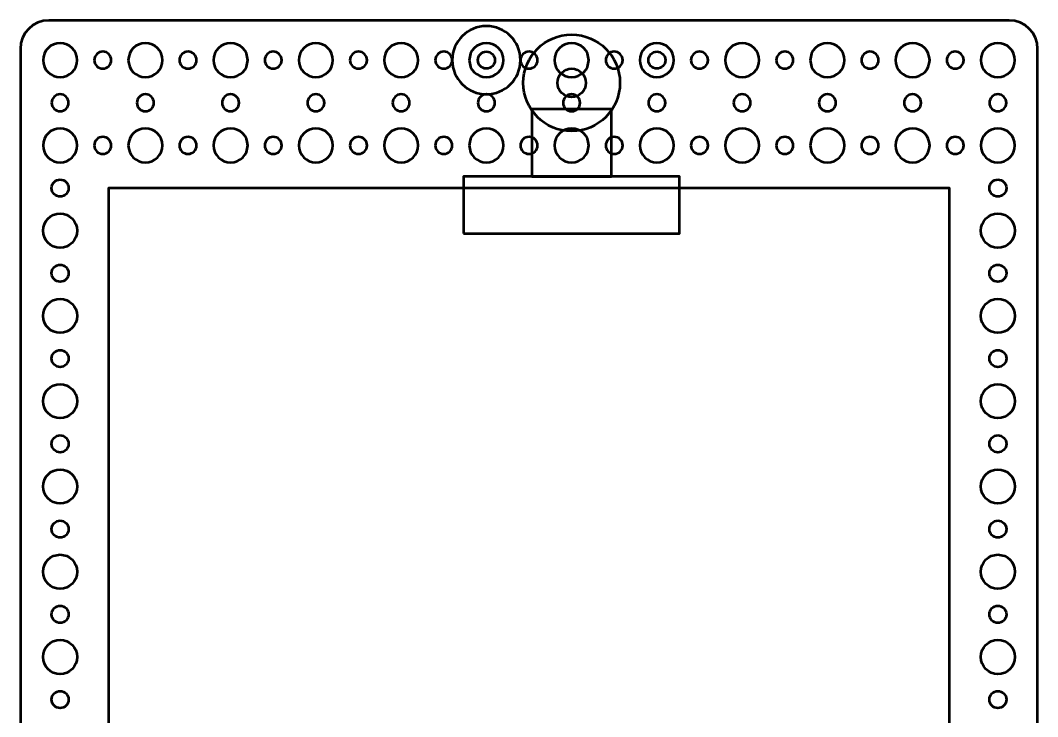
# Model space of a CAD drawing. Header units: centimetres. Extents: x -8.9 to 8.9, y -12.7 to 12.7.
# Drawn here: x -8.95 to 8.95, y 0.45 to 12.7 of the extents above; entities that cross this region are included whole.
import ezdxf

# ---------------------------------------------------------------- set-up
doc = ezdxf.new("R2010")
doc.units = ezdxf.units.CM
doc.header["$MEASUREMENT"] = 0
doc.layers.add('Layer 1', color=7, linetype='Continuous')

msp = doc.modelspace()

# ---------------------------------------------------------------- linework, layer by layer
at = {"layer": 'Layer 1', "color": 4, "lineweight": 53}
for points in [[(0.04998, 9.95001), (1.44998, 9.95001), (1.44998, 11.14017), (0.04998, 11.14017), (0.04998, 9.95001)], [(-1.15002, 8.95), (2.64998, 8.95), (2.64998, 9.95), (-1.15002, 9.95), (-1.15002, 8.95)], [(-7.4, -11.25), (7.4, -11.25), (7.4, 9.75), (-7.4, 9.75), (-7.4, -11.25)]]:
    msp.add_lwpolyline(points, close=True, dxfattribs=at)
for centre, major_axis in [((0.75, 11.6), (0, 0.85)), ((-0.75, 12), (0, 0.15)), ((2.25, 12), (0, 0.15)), ((0.75, 11.6), (0, 0.25))]:
    msp.add_ellipse(centre, major_axis=major_axis, ratio=1, dxfattribs=at)
at = {"layer": 'Layer 1', "lineweight": 53}
for centre, major_axis in [((-8.25, 9.75), (0, 0.15)), ((8.25, 9.75), (0, 0.15)), ((-8.24999, 8.99999), (0, 0.30001)), ((8.25001, 8.99999), (0, 0.30001)), ((-8.25, 8.25), (0, 0.15)), ((8.25, 8.25), (0, 0.15)), ((-8.24999, 7.49999), (0, 0.30001)), ((8.25001, 7.49999), (0, 0.30001)), ((-8.25, 6.75), (0, 0.15)), ((8.25, 6.75), (0, 0.15)), ((-8.24999, 5.99999), (0, 0.30001)), ((8.25001, 5.99999), (0, 0.30001)), ((-8.25, 5.25), (0, 0.15)), ((8.25, 5.25), (0, 0.15)), ((-8.24999, 4.49999), (0, 0.30001)), ((8.25001, 4.49999), (0, 0.30001)), ((-8.25, 3.75), (0, 0.15)), ((8.25, 3.75), (0, 0.15)), ((-8.24999, 2.99999), (0, 0.30001)), ((8.25001, 2.99999), (0, 0.30001)), ((-8.25, 2.25), (0, 0.15)), ((8.25, 2.25), (0, 0.15)), ((-8.24999, 1.49999), (0, 0.30001)), ((8.25001, 1.49999), (0, 0.30001)), ((-8.25, 0.75), (0, 0.15)), ((8.25, 0.75), (0, 0.15))]:
    msp.add_ellipse(centre, major_axis=major_axis, ratio=1, dxfattribs=at)
for points, knots in [([(-8.95, -12.2), (-8.95, -12.2), (-8.95, 12.2), (-8.95, 12.2), (-8.95, 12.2), (-8.95, 12.47614), (-8.72614, 12.7), (-8.45, 12.7), (-8.45, 12.7), (-8.45, 12.7), (8.45, 12.7), (8.45, 12.7), (8.45, 12.7), (8.72614, 12.7), (8.95, 12.47614), (8.95, 12.2), (8.95, 12.2), (8.95, 12.2), (8.95, -12.2), (8.95, -12.2), (8.95, -12.2), (8.95, -12.47614), (8.72614, -12.7), (8.45, -12.7), (8.45, -12.7), (8.45, -12.7), (-8.45, -12.7), (-8.45, -12.7), (-8.45, -12.7), (-8.72614, -12.7), (-8.95, -12.47614), (-8.95, -12.2)], [0, 0, 0, 0, 0.11111111, 0.11111111, 0.11111111, 0.11111111, 0.22222222, 0.22222222, 0.22222222, 0.22222222, 0.33333333, 0.33333333, 0.33333333, 0.33333333, 0.44444444, 0.44444444, 0.44444444, 0.44444444, 0.55555556, 0.55555556, 0.55555556, 0.55555556, 0.66666667, 0.66666667, 0.66666667, 0.66666667, 0.77777778, 0.77777778, 0.77777778, 0.77777778, 1, 1, 1, 1]), ([(-8.55, 12), (-8.55, 12.16569), (-8.41569, 12.3), (-8.25, 12.3), (-8.25, 12.3), (-8.08431, 12.3), (-7.95, 12.16569), (-7.95, 12), (-7.95, 12), (-7.95, 11.83431), (-8.08431, 11.7), (-8.25, 11.7), (-8.25, 11.7), (-8.41569, 11.7), (-8.55, 11.83431), (-8.55, 12)], [0, 0, 0, 0, 0.2, 0.2, 0.2, 0.2, 0.4, 0.4, 0.4, 0.4, 0.6, 0.6, 0.6, 0.6, 1, 1, 1, 1]), ([(-7.05, 12), (-7.05, 12.16569), (-6.91569, 12.3), (-6.75, 12.3), (-6.75, 12.3), (-6.58431, 12.3), (-6.45, 12.16569), (-6.45, 12), (-6.45, 12), (-6.45, 11.83431), (-6.58431, 11.7), (-6.75, 11.7), (-6.75, 11.7), (-6.91569, 11.7), (-7.05, 11.83431), (-7.05, 12)], [0, 0, 0, 0, 0.2, 0.2, 0.2, 0.2, 0.4, 0.4, 0.4, 0.4, 0.6, 0.6, 0.6, 0.6, 1, 1, 1, 1]), ([(-5.55, 12), (-5.55, 12.16569), (-5.41569, 12.3), (-5.25, 12.3), (-5.25, 12.3), (-5.08431, 12.3), (-4.95, 12.16569), (-4.95, 12), (-4.95, 12), (-4.95, 11.83431), (-5.08431, 11.7), (-5.25, 11.7), (-5.25, 11.7), (-5.41569, 11.7), (-5.55, 11.83431), (-5.55, 12)], [0, 0, 0, 0, 0.2, 0.2, 0.2, 0.2, 0.4, 0.4, 0.4, 0.4, 0.6, 0.6, 0.6, 0.6, 1, 1, 1, 1]), ([(-4.05, 12), (-4.05, 12.16569), (-3.91569, 12.3), (-3.75, 12.3), (-3.75, 12.3), (-3.58431, 12.3), (-3.45, 12.16569), (-3.45, 12), (-3.45, 12), (-3.45, 11.83431), (-3.58431, 11.7), (-3.75, 11.7), (-3.75, 11.7), (-3.91569, 11.7), (-4.05, 11.83431), (-4.05, 12)], [0, 0, 0, 0, 0.2, 0.2, 0.2, 0.2, 0.4, 0.4, 0.4, 0.4, 0.6, 0.6, 0.6, 0.6, 1, 1, 1, 1]), ([(-2.55, 12), (-2.55, 12.16569), (-2.41569, 12.3), (-2.25, 12.3), (-2.25, 12.3), (-2.08431, 12.3), (-1.95, 12.16569), (-1.95, 12), (-1.95, 12), (-1.95, 11.83431), (-2.08431, 11.7), (-2.25, 11.7), (-2.25, 11.7), (-2.41569, 11.7), (-2.55, 11.83431), (-2.55, 12)], [0, 0, 0, 0, 0.2, 0.2, 0.2, 0.2, 0.4, 0.4, 0.4, 0.4, 0.6, 0.6, 0.6, 0.6, 1, 1, 1, 1]), ([(-1.05, 12), (-1.05, 12.16569), (-0.91569, 12.3), (-0.75, 12.3), (-0.75, 12.3), (-0.58431, 12.3), (-0.45, 12.16569), (-0.45, 12), (-0.45, 12), (-0.45, 11.83431), (-0.58431, 11.7), (-0.75, 11.7), (-0.75, 11.7), (-0.91569, 11.7), (-1.05, 11.83431), (-1.05, 12)], [0, 0, 0, 0, 0.2, 0.2, 0.2, 0.2, 0.4, 0.4, 0.4, 0.4, 0.6, 0.6, 0.6, 0.6, 1, 1, 1, 1]), ([(0.45, 12), (0.45, 12.16569), (0.58431, 12.3), (0.75, 12.3), (0.75, 12.3), (0.91569, 12.3), (1.05, 12.16569), (1.05, 12), (1.05, 12), (1.05, 11.83431), (0.91569, 11.7), (0.75, 11.7), (0.75, 11.7), (0.58431, 11.7), (0.45, 11.83431), (0.45, 12)], [0, 0, 0, 0, 0.2, 0.2, 0.2, 0.2, 0.4, 0.4, 0.4, 0.4, 0.6, 0.6, 0.6, 0.6, 1, 1, 1, 1]), ([(1.95, 12), (1.95, 12.16569), (2.08431, 12.3), (2.25, 12.3), (2.25, 12.3), (2.41569, 12.3), (2.55, 12.16569), (2.55, 12), (2.55, 12), (2.55, 11.83431), (2.41569, 11.7), (2.25, 11.7), (2.25, 11.7), (2.08431, 11.7), (1.95, 11.83431), (1.95, 12)], [0, 0, 0, 0, 0.2, 0.2, 0.2, 0.2, 0.4, 0.4, 0.4, 0.4, 0.6, 0.6, 0.6, 0.6, 1, 1, 1, 1]), ([(3.45, 12), (3.45, 12.16569), (3.58431, 12.3), (3.75, 12.3), (3.75, 12.3), (3.91569, 12.3), (4.05, 12.16569), (4.05, 12), (4.05, 12), (4.05, 11.83431), (3.91569, 11.7), (3.75, 11.7), (3.75, 11.7), (3.58431, 11.7), (3.45, 11.83431), (3.45, 12)], [0, 0, 0, 0, 0.2, 0.2, 0.2, 0.2, 0.4, 0.4, 0.4, 0.4, 0.6, 0.6, 0.6, 0.6, 1, 1, 1, 1]), ([(4.95, 12), (4.95, 12.16569), (5.08431, 12.3), (5.25, 12.3), (5.25, 12.3), (5.41569, 12.3), (5.55, 12.16569), (5.55, 12), (5.55, 12), (5.55, 11.83431), (5.41569, 11.7), (5.25, 11.7), (5.25, 11.7), (5.08431, 11.7), (4.95, 11.83431), (4.95, 12)], [0, 0, 0, 0, 0.2, 0.2, 0.2, 0.2, 0.4, 0.4, 0.4, 0.4, 0.6, 0.6, 0.6, 0.6, 1, 1, 1, 1]), ([(6.45, 12), (6.45, 12.16569), (6.58431, 12.3), (6.75, 12.3), (6.75, 12.3), (6.91569, 12.3), (7.05, 12.16569), (7.05, 12), (7.05, 12), (7.05, 11.83431), (6.91569, 11.7), (6.75, 11.7), (6.75, 11.7), (6.58431, 11.7), (6.45, 11.83431), (6.45, 12)], [0, 0, 0, 0, 0.2, 0.2, 0.2, 0.2, 0.4, 0.4, 0.4, 0.4, 0.6, 0.6, 0.6, 0.6, 1, 1, 1, 1]), ([(7.95, 12), (7.95, 12.16569), (8.08431, 12.3), (8.25, 12.3), (8.25, 12.3), (8.41569, 12.3), (8.55, 12.16569), (8.55, 12), (8.55, 12), (8.55, 11.83431), (8.41569, 11.7), (8.25, 11.7), (8.25, 11.7), (8.08431, 11.7), (7.95, 11.83431), (7.95, 12)], [0, 0, 0, 0, 0.2, 0.2, 0.2, 0.2, 0.4, 0.4, 0.4, 0.4, 0.6, 0.6, 0.6, 0.6, 1, 1, 1, 1]), ([(-7.65, 12), (-7.65, 12.08284), (-7.58284, 12.15), (-7.5, 12.15), (-7.5, 12.15), (-7.41716, 12.15), (-7.35, 12.08284), (-7.35, 12), (-7.35, 12), (-7.35, 11.91716), (-7.41716, 11.85), (-7.5, 11.85), (-7.5, 11.85), (-7.58284, 11.85), (-7.65, 11.91716), (-7.65, 12)], [0, 0, 0, 0, 0.2, 0.2, 0.2, 0.2, 0.4, 0.4, 0.4, 0.4, 0.6, 0.6, 0.6, 0.6, 1, 1, 1, 1]), ([(-6.15, 12), (-6.15, 12.08284), (-6.08284, 12.15), (-6, 12.15), (-6, 12.15), (-5.91716, 12.15), (-5.85, 12.08284), (-5.85, 12), (-5.85, 12), (-5.85, 11.91716), (-5.91716, 11.85), (-6, 11.85), (-6, 11.85), (-6.08284, 11.85), (-6.15, 11.91716), (-6.15, 12)], [0, 0, 0, 0, 0.2, 0.2, 0.2, 0.2, 0.4, 0.4, 0.4, 0.4, 0.6, 0.6, 0.6, 0.6, 1, 1, 1, 1]), ([(-4.65, 12), (-4.65, 12.08284), (-4.58284, 12.15), (-4.5, 12.15), (-4.5, 12.15), (-4.41716, 12.15), (-4.35, 12.08284), (-4.35, 12), (-4.35, 12), (-4.35, 11.91716), (-4.41716, 11.85), (-4.5, 11.85), (-4.5, 11.85), (-4.58284, 11.85), (-4.65, 11.91716), (-4.65, 12)], [0, 0, 0, 0, 0.2, 0.2, 0.2, 0.2, 0.4, 0.4, 0.4, 0.4, 0.6, 0.6, 0.6, 0.6, 1, 1, 1, 1]), ([(-3.15, 12), (-3.15, 12.08284), (-3.08284, 12.15), (-3, 12.15), (-3, 12.15), (-2.91716, 12.15), (-2.85, 12.08284), (-2.85, 12), (-2.85, 12), (-2.85, 11.91716), (-2.91716, 11.85), (-3, 11.85), (-3, 11.85), (-3.08284, 11.85), (-3.15, 11.91716), (-3.15, 12)], [0, 0, 0, 0, 0.2, 0.2, 0.2, 0.2, 0.4, 0.4, 0.4, 0.4, 0.6, 0.6, 0.6, 0.6, 1, 1, 1, 1]), ([(-1.65, 12), (-1.65, 12.08284), (-1.58284, 12.15), (-1.5, 12.15), (-1.5, 12.15), (-1.41716, 12.15), (-1.35, 12.08284), (-1.35, 12), (-1.35, 12), (-1.35, 11.91716), (-1.41716, 11.85), (-1.5, 11.85), (-1.5, 11.85), (-1.58284, 11.85), (-1.65, 11.91716), (-1.65, 12)], [0, 0, 0, 0, 0.2, 0.2, 0.2, 0.2, 0.4, 0.4, 0.4, 0.4, 0.6, 0.6, 0.6, 0.6, 1, 1, 1, 1]), ([(-0.15, 12), (-0.15, 12.08284), (-0.08284, 12.15), (0, 12.15), (0, 12.15), (0.08284, 12.15), (0.15, 12.08284), (0.15, 12), (0.15, 12), (0.15, 11.91716), (0.08284, 11.85), (0, 11.85), (0, 11.85), (-0.08284, 11.85), (-0.15, 11.91716), (-0.15, 12)], [0, 0, 0, 0, 0.2, 0.2, 0.2, 0.2, 0.4, 0.4, 0.4, 0.4, 0.6, 0.6, 0.6, 0.6, 1, 1, 1, 1]), ([(1.35, 12), (1.35, 12.08284), (1.41716, 12.15), (1.5, 12.15), (1.5, 12.15), (1.58284, 12.15), (1.65, 12.08284), (1.65, 12), (1.65, 12), (1.65, 11.91716), (1.58284, 11.85), (1.5, 11.85), (1.5, 11.85), (1.41716, 11.85), (1.35, 11.91716), (1.35, 12)], [0, 0, 0, 0, 0.2, 0.2, 0.2, 0.2, 0.4, 0.4, 0.4, 0.4, 0.6, 0.6, 0.6, 0.6, 1, 1, 1, 1]), ([(2.85, 12), (2.85, 12.08284), (2.91716, 12.15), (3, 12.15), (3, 12.15), (3.08284, 12.15), (3.15, 12.08284), (3.15, 12), (3.15, 12), (3.15, 11.91716), (3.08284, 11.85), (3, 11.85), (3, 11.85), (2.91716, 11.85), (2.85, 11.91716), (2.85, 12)], [0, 0, 0, 0, 0.2, 0.2, 0.2, 0.2, 0.4, 0.4, 0.4, 0.4, 0.6, 0.6, 0.6, 0.6, 1, 1, 1, 1]), ([(4.35, 12), (4.35, 12.08284), (4.41716, 12.15), (4.5, 12.15), (4.5, 12.15), (4.58284, 12.15), (4.65, 12.08284), (4.65, 12), (4.65, 12), (4.65, 11.91716), (4.58284, 11.85), (4.5, 11.85), (4.5, 11.85), (4.41716, 11.85), (4.35, 11.91716), (4.35, 12)], [0, 0, 0, 0, 0.2, 0.2, 0.2, 0.2, 0.4, 0.4, 0.4, 0.4, 0.6, 0.6, 0.6, 0.6, 1, 1, 1, 1]), ([(5.85, 12), (5.85, 12.08284), (5.91716, 12.15), (6, 12.15), (6, 12.15), (6.08284, 12.15), (6.15, 12.08284), (6.15, 12), (6.15, 12), (6.15, 11.91716), (6.08284, 11.85), (6, 11.85), (6, 11.85), (5.91716, 11.85), (5.85, 11.91716), (5.85, 12)], [0, 0, 0, 0, 0.2, 0.2, 0.2, 0.2, 0.4, 0.4, 0.4, 0.4, 0.6, 0.6, 0.6, 0.6, 1, 1, 1, 1]), ([(7.35, 12), (7.35, 12.08284), (7.41716, 12.15), (7.5, 12.15), (7.5, 12.15), (7.58284, 12.15), (7.65, 12.08284), (7.65, 12), (7.65, 12), (7.65, 11.91716), (7.58284, 11.85), (7.5, 11.85), (7.5, 11.85), (7.41716, 11.85), (7.35, 11.91716), (7.35, 12)], [0, 0, 0, 0, 0.2, 0.2, 0.2, 0.2, 0.4, 0.4, 0.4, 0.4, 0.6, 0.6, 0.6, 0.6, 1, 1, 1, 1]), ([(-8.4, 11.25), (-8.4, 11.33284), (-8.33284, 11.4), (-8.25, 11.4), (-8.25, 11.4), (-8.16716, 11.4), (-8.1, 11.33284), (-8.1, 11.25), (-8.1, 11.25), (-8.1, 11.16716), (-8.16716, 11.1), (-8.25, 11.1), (-8.25, 11.1), (-8.33284, 11.1), (-8.4, 11.16716), (-8.4, 11.25)], [0, 0, 0, 0, 0.2, 0.2, 0.2, 0.2, 0.4, 0.4, 0.4, 0.4, 0.6, 0.6, 0.6, 0.6, 1, 1, 1, 1]), ([(-6.9, 11.25), (-6.9, 11.33284), (-6.83284, 11.4), (-6.75, 11.4), (-6.75, 11.4), (-6.66716, 11.4), (-6.6, 11.33284), (-6.6, 11.25), (-6.6, 11.25), (-6.6, 11.16716), (-6.66716, 11.1), (-6.75, 11.1), (-6.75, 11.1), (-6.83284, 11.1), (-6.9, 11.16716), (-6.9, 11.25)], [0, 0, 0, 0, 0.2, 0.2, 0.2, 0.2, 0.4, 0.4, 0.4, 0.4, 0.6, 0.6, 0.6, 0.6, 1, 1, 1, 1]), ([(-5.4, 11.25), (-5.4, 11.33284), (-5.33284, 11.4), (-5.25, 11.4), (-5.25, 11.4), (-5.16716, 11.4), (-5.1, 11.33284), (-5.1, 11.25), (-5.1, 11.25), (-5.1, 11.16716), (-5.16716, 11.1), (-5.25, 11.1), (-5.25, 11.1), (-5.33284, 11.1), (-5.4, 11.16716), (-5.4, 11.25)], [0, 0, 0, 0, 0.2, 0.2, 0.2, 0.2, 0.4, 0.4, 0.4, 0.4, 0.6, 0.6, 0.6, 0.6, 1, 1, 1, 1]), ([(-3.9, 11.25), (-3.9, 11.33284), (-3.83284, 11.4), (-3.75, 11.4), (-3.75, 11.4), (-3.66716, 11.4), (-3.6, 11.33284), (-3.6, 11.25), (-3.6, 11.25), (-3.6, 11.16716), (-3.66716, 11.1), (-3.75, 11.1), (-3.75, 11.1), (-3.83284, 11.1), (-3.9, 11.16716), (-3.9, 11.25)], [0, 0, 0, 0, 0.2, 0.2, 0.2, 0.2, 0.4, 0.4, 0.4, 0.4, 0.6, 0.6, 0.6, 0.6, 1, 1, 1, 1]), ([(-2.4, 11.25), (-2.4, 11.33284), (-2.33284, 11.4), (-2.25, 11.4), (-2.25, 11.4), (-2.16716, 11.4), (-2.1, 11.33284), (-2.1, 11.25), (-2.1, 11.25), (-2.1, 11.16716), (-2.16716, 11.1), (-2.25, 11.1), (-2.25, 11.1), (-2.33284, 11.1), (-2.4, 11.16716), (-2.4, 11.25)], [0, 0, 0, 0, 0.2, 0.2, 0.2, 0.2, 0.4, 0.4, 0.4, 0.4, 0.6, 0.6, 0.6, 0.6, 1, 1, 1, 1]), ([(-0.9, 11.25), (-0.9, 11.33284), (-0.83284, 11.4), (-0.75, 11.4), (-0.75, 11.4), (-0.66716, 11.4), (-0.6, 11.33284), (-0.6, 11.25), (-0.6, 11.25), (-0.6, 11.16716), (-0.66716, 11.1), (-0.75, 11.1), (-0.75, 11.1), (-0.83284, 11.1), (-0.9, 11.16716), (-0.9, 11.25)], [0, 0, 0, 0, 0.2, 0.2, 0.2, 0.2, 0.4, 0.4, 0.4, 0.4, 0.6, 0.6, 0.6, 0.6, 1, 1, 1, 1]), ([(0.6, 11.25), (0.6, 11.33284), (0.66716, 11.4), (0.75, 11.4), (0.75, 11.4), (0.83284, 11.4), (0.9, 11.33284), (0.9, 11.25), (0.9, 11.25), (0.9, 11.16716), (0.83284, 11.1), (0.75, 11.1), (0.75, 11.1), (0.66716, 11.1), (0.6, 11.16716), (0.6, 11.25)], [0, 0, 0, 0, 0.2, 0.2, 0.2, 0.2, 0.4, 0.4, 0.4, 0.4, 0.6, 0.6, 0.6, 0.6, 1, 1, 1, 1]), ([(2.1, 11.25), (2.1, 11.33284), (2.16716, 11.4), (2.25, 11.4), (2.25, 11.4), (2.33284, 11.4), (2.4, 11.33284), (2.4, 11.25), (2.4, 11.25), (2.4, 11.16716), (2.33284, 11.1), (2.25, 11.1), (2.25, 11.1), (2.16716, 11.1), (2.1, 11.16716), (2.1, 11.25)], [0, 0, 0, 0, 0.2, 0.2, 0.2, 0.2, 0.4, 0.4, 0.4, 0.4, 0.6, 0.6, 0.6, 0.6, 1, 1, 1, 1]), ([(3.6, 11.25), (3.6, 11.33284), (3.66716, 11.4), (3.75, 11.4), (3.75, 11.4), (3.83284, 11.4), (3.9, 11.33284), (3.9, 11.25), (3.9, 11.25), (3.9, 11.16716), (3.83284, 11.1), (3.75, 11.1), (3.75, 11.1), (3.66716, 11.1), (3.6, 11.16716), (3.6, 11.25)], [0, 0, 0, 0, 0.2, 0.2, 0.2, 0.2, 0.4, 0.4, 0.4, 0.4, 0.6, 0.6, 0.6, 0.6, 1, 1, 1, 1]), ([(5.1, 11.25), (5.1, 11.33284), (5.16716, 11.4), (5.25, 11.4), (5.25, 11.4), (5.33284, 11.4), (5.4, 11.33284), (5.4, 11.25), (5.4, 11.25), (5.4, 11.16716), (5.33284, 11.1), (5.25, 11.1), (5.25, 11.1), (5.16716, 11.1), (5.1, 11.16716), (5.1, 11.25)], [0, 0, 0, 0, 0.2, 0.2, 0.2, 0.2, 0.4, 0.4, 0.4, 0.4, 0.6, 0.6, 0.6, 0.6, 1, 1, 1, 1]), ([(6.6, 11.25), (6.6, 11.33284), (6.66716, 11.4), (6.75, 11.4), (6.75, 11.4), (6.83284, 11.4), (6.9, 11.33284), (6.9, 11.25), (6.9, 11.25), (6.9, 11.16716), (6.83284, 11.1), (6.75, 11.1), (6.75, 11.1), (6.66716, 11.1), (6.6, 11.16716), (6.6, 11.25)], [0, 0, 0, 0, 0.2, 0.2, 0.2, 0.2, 0.4, 0.4, 0.4, 0.4, 0.6, 0.6, 0.6, 0.6, 1, 1, 1, 1]), ([(8.1, 11.25), (8.1, 11.33284), (8.16716, 11.4), (8.25, 11.4), (8.25, 11.4), (8.33284, 11.4), (8.4, 11.33284), (8.4, 11.25), (8.4, 11.25), (8.4, 11.16716), (8.33284, 11.1), (8.25, 11.1), (8.25, 11.1), (8.16716, 11.1), (8.1, 11.16716), (8.1, 11.25)], [0, 0, 0, 0, 0.2, 0.2, 0.2, 0.2, 0.4, 0.4, 0.4, 0.4, 0.6, 0.6, 0.6, 0.6, 1, 1, 1, 1]), ([(-8.55, 10.5), (-8.55, 10.66569), (-8.41569, 10.8), (-8.25, 10.8), (-8.25, 10.8), (-8.08431, 10.8), (-7.95, 10.66569), (-7.95, 10.5), (-7.95, 10.5), (-7.95, 10.33431), (-8.08431, 10.2), (-8.25, 10.2), (-8.25, 10.2), (-8.41569, 10.2), (-8.55, 10.33431), (-8.55, 10.5)], [0, 0, 0, 0, 0.2, 0.2, 0.2, 0.2, 0.4, 0.4, 0.4, 0.4, 0.6, 0.6, 0.6, 0.6, 1, 1, 1, 1]), ([(-7.05, 10.5), (-7.05, 10.66569), (-6.91569, 10.8), (-6.75, 10.8), (-6.75, 10.8), (-6.58431, 10.8), (-6.45, 10.66569), (-6.45, 10.5), (-6.45, 10.5), (-6.45, 10.33431), (-6.58431, 10.2), (-6.75, 10.2), (-6.75, 10.2), (-6.91569, 10.2), (-7.05, 10.33431), (-7.05, 10.5)], [0, 0, 0, 0, 0.2, 0.2, 0.2, 0.2, 0.4, 0.4, 0.4, 0.4, 0.6, 0.6, 0.6, 0.6, 1, 1, 1, 1]), ([(-5.55, 10.5), (-5.55, 10.66569), (-5.41569, 10.8), (-5.25, 10.8), (-5.25, 10.8), (-5.08431, 10.8), (-4.95, 10.66569), (-4.95, 10.5), (-4.95, 10.5), (-4.95, 10.33431), (-5.08431, 10.2), (-5.25, 10.2), (-5.25, 10.2), (-5.41569, 10.2), (-5.55, 10.33431), (-5.55, 10.5)], [0, 0, 0, 0, 0.2, 0.2, 0.2, 0.2, 0.4, 0.4, 0.4, 0.4, 0.6, 0.6, 0.6, 0.6, 1, 1, 1, 1]), ([(-4.05, 10.5), (-4.05, 10.66569), (-3.91569, 10.8), (-3.75, 10.8), (-3.75, 10.8), (-3.58431, 10.8), (-3.45, 10.66569), (-3.45, 10.5), (-3.45, 10.5), (-3.45, 10.33431), (-3.58431, 10.2), (-3.75, 10.2), (-3.75, 10.2), (-3.91569, 10.2), (-4.05, 10.33431), (-4.05, 10.5)], [0, 0, 0, 0, 0.2, 0.2, 0.2, 0.2, 0.4, 0.4, 0.4, 0.4, 0.6, 0.6, 0.6, 0.6, 1, 1, 1, 1]), ([(-2.55, 10.5), (-2.55, 10.66569), (-2.41569, 10.8), (-2.25, 10.8), (-2.25, 10.8), (-2.08431, 10.8), (-1.95, 10.66569), (-1.95, 10.5), (-1.95, 10.5), (-1.95, 10.33431), (-2.08431, 10.2), (-2.25, 10.2), (-2.25, 10.2), (-2.41569, 10.2), (-2.55, 10.33431), (-2.55, 10.5)], [0, 0, 0, 0, 0.2, 0.2, 0.2, 0.2, 0.4, 0.4, 0.4, 0.4, 0.6, 0.6, 0.6, 0.6, 1, 1, 1, 1]), ([(-1.05, 10.5), (-1.05, 10.66569), (-0.91569, 10.8), (-0.75, 10.8), (-0.75, 10.8), (-0.58431, 10.8), (-0.45, 10.66569), (-0.45, 10.5), (-0.45, 10.5), (-0.45, 10.33431), (-0.58431, 10.2), (-0.75, 10.2), (-0.75, 10.2), (-0.91569, 10.2), (-1.05, 10.33431), (-1.05, 10.5)], [0, 0, 0, 0, 0.2, 0.2, 0.2, 0.2, 0.4, 0.4, 0.4, 0.4, 0.6, 0.6, 0.6, 0.6, 1, 1, 1, 1]), ([(0.45, 10.5), (0.45, 10.66569), (0.58431, 10.8), (0.75, 10.8), (0.75, 10.8), (0.91569, 10.8), (1.05, 10.66569), (1.05, 10.5), (1.05, 10.5), (1.05, 10.33431), (0.91569, 10.2), (0.75, 10.2), (0.75, 10.2), (0.58431, 10.2), (0.45, 10.33431), (0.45, 10.5)], [0, 0, 0, 0, 0.2, 0.2, 0.2, 0.2, 0.4, 0.4, 0.4, 0.4, 0.6, 0.6, 0.6, 0.6, 1, 1, 1, 1]), ([(1.95, 10.5), (1.95, 10.66569), (2.08431, 10.8), (2.25, 10.8), (2.25, 10.8), (2.41569, 10.8), (2.55, 10.66569), (2.55, 10.5), (2.55, 10.5), (2.55, 10.33431), (2.41569, 10.2), (2.25, 10.2), (2.25, 10.2), (2.08431, 10.2), (1.95, 10.33431), (1.95, 10.5)], [0, 0, 0, 0, 0.2, 0.2, 0.2, 0.2, 0.4, 0.4, 0.4, 0.4, 0.6, 0.6, 0.6, 0.6, 1, 1, 1, 1]), ([(3.45, 10.5), (3.45, 10.66569), (3.58431, 10.8), (3.75, 10.8), (3.75, 10.8), (3.91569, 10.8), (4.05, 10.66569), (4.05, 10.5), (4.05, 10.5), (4.05, 10.33431), (3.91569, 10.2), (3.75, 10.2), (3.75, 10.2), (3.58431, 10.2), (3.45, 10.33431), (3.45, 10.5)], [0, 0, 0, 0, 0.2, 0.2, 0.2, 0.2, 0.4, 0.4, 0.4, 0.4, 0.6, 0.6, 0.6, 0.6, 1, 1, 1, 1]), ([(4.95, 10.5), (4.95, 10.66569), (5.08431, 10.8), (5.25, 10.8), (5.25, 10.8), (5.41569, 10.8), (5.55, 10.66569), (5.55, 10.5), (5.55, 10.5), (5.55, 10.33431), (5.41569, 10.2), (5.25, 10.2), (5.25, 10.2), (5.08431, 10.2), (4.95, 10.33431), (4.95, 10.5)], [0, 0, 0, 0, 0.2, 0.2, 0.2, 0.2, 0.4, 0.4, 0.4, 0.4, 0.6, 0.6, 0.6, 0.6, 1, 1, 1, 1]), ([(6.45, 10.5), (6.45, 10.66569), (6.58431, 10.8), (6.75, 10.8), (6.75, 10.8), (6.91569, 10.8), (7.05, 10.66569), (7.05, 10.5), (7.05, 10.5), (7.05, 10.33431), (6.91569, 10.2), (6.75, 10.2), (6.75, 10.2), (6.58431, 10.2), (6.45, 10.33431), (6.45, 10.5)], [0, 0, 0, 0, 0.2, 0.2, 0.2, 0.2, 0.4, 0.4, 0.4, 0.4, 0.6, 0.6, 0.6, 0.6, 1, 1, 1, 1]), ([(7.95, 10.5), (7.95, 10.66569), (8.08431, 10.8), (8.25, 10.8), (8.25, 10.8), (8.41569, 10.8), (8.55, 10.66569), (8.55, 10.5), (8.55, 10.5), (8.55, 10.33431), (8.41569, 10.2), (8.25, 10.2), (8.25, 10.2), (8.08431, 10.2), (7.95, 10.33431), (7.95, 10.5)], [0, 0, 0, 0, 0.2, 0.2, 0.2, 0.2, 0.4, 0.4, 0.4, 0.4, 0.6, 0.6, 0.6, 0.6, 1, 1, 1, 1]), ([(-7.65, 10.5), (-7.65, 10.58284), (-7.58284, 10.65), (-7.5, 10.65), (-7.5, 10.65), (-7.41716, 10.65), (-7.35, 10.58284), (-7.35, 10.5), (-7.35, 10.5), (-7.35, 10.41716), (-7.41716, 10.35), (-7.5, 10.35), (-7.5, 10.35), (-7.58284, 10.35), (-7.65, 10.41716), (-7.65, 10.5)], [0, 0, 0, 0, 0.2, 0.2, 0.2, 0.2, 0.4, 0.4, 0.4, 0.4, 0.6, 0.6, 0.6, 0.6, 1, 1, 1, 1]), ([(-6.15, 10.5), (-6.15, 10.58284), (-6.08284, 10.65), (-6, 10.65), (-6, 10.65), (-5.91716, 10.65), (-5.85, 10.58284), (-5.85, 10.5), (-5.85, 10.5), (-5.85, 10.41716), (-5.91716, 10.35), (-6, 10.35), (-6, 10.35), (-6.08284, 10.35), (-6.15, 10.41716), (-6.15, 10.5)], [0, 0, 0, 0, 0.2, 0.2, 0.2, 0.2, 0.4, 0.4, 0.4, 0.4, 0.6, 0.6, 0.6, 0.6, 1, 1, 1, 1]), ([(-4.65, 10.5), (-4.65, 10.58284), (-4.58284, 10.65), (-4.5, 10.65), (-4.5, 10.65), (-4.41716, 10.65), (-4.35, 10.58284), (-4.35, 10.5), (-4.35, 10.5), (-4.35, 10.41716), (-4.41716, 10.35), (-4.5, 10.35), (-4.5, 10.35), (-4.58284, 10.35), (-4.65, 10.41716), (-4.65, 10.5)], [0, 0, 0, 0, 0.2, 0.2, 0.2, 0.2, 0.4, 0.4, 0.4, 0.4, 0.6, 0.6, 0.6, 0.6, 1, 1, 1, 1]), ([(-3.15, 10.5), (-3.15, 10.58284), (-3.08284, 10.65), (-3, 10.65), (-3, 10.65), (-2.91716, 10.65), (-2.85, 10.58284), (-2.85, 10.5), (-2.85, 10.5), (-2.85, 10.41716), (-2.91716, 10.35), (-3, 10.35), (-3, 10.35), (-3.08284, 10.35), (-3.15, 10.41716), (-3.15, 10.5)], [0, 0, 0, 0, 0.2, 0.2, 0.2, 0.2, 0.4, 0.4, 0.4, 0.4, 0.6, 0.6, 0.6, 0.6, 1, 1, 1, 1]), ([(-1.65, 10.5), (-1.65, 10.58284), (-1.58284, 10.65), (-1.5, 10.65), (-1.5, 10.65), (-1.41716, 10.65), (-1.35, 10.58284), (-1.35, 10.5), (-1.35, 10.5), (-1.35, 10.41716), (-1.41716, 10.35), (-1.5, 10.35), (-1.5, 10.35), (-1.58284, 10.35), (-1.65, 10.41716), (-1.65, 10.5)], [0, 0, 0, 0, 0.2, 0.2, 0.2, 0.2, 0.4, 0.4, 0.4, 0.4, 0.6, 0.6, 0.6, 0.6, 1, 1, 1, 1]), ([(-0.15, 10.5), (-0.15, 10.58284), (-0.08284, 10.65), (0, 10.65), (0, 10.65), (0.08284, 10.65), (0.15, 10.58284), (0.15, 10.5), (0.15, 10.5), (0.15, 10.41716), (0.08284, 10.35), (0, 10.35), (0, 10.35), (-0.08284, 10.35), (-0.15, 10.41716), (-0.15, 10.5)], [0, 0, 0, 0, 0.2, 0.2, 0.2, 0.2, 0.4, 0.4, 0.4, 0.4, 0.6, 0.6, 0.6, 0.6, 1, 1, 1, 1]), ([(1.35, 10.5), (1.35, 10.58284), (1.41716, 10.65), (1.5, 10.65), (1.5, 10.65), (1.58284, 10.65), (1.65, 10.58284), (1.65, 10.5), (1.65, 10.5), (1.65, 10.41716), (1.58284, 10.35), (1.5, 10.35), (1.5, 10.35), (1.41716, 10.35), (1.35, 10.41716), (1.35, 10.5)], [0, 0, 0, 0, 0.2, 0.2, 0.2, 0.2, 0.4, 0.4, 0.4, 0.4, 0.6, 0.6, 0.6, 0.6, 1, 1, 1, 1]), ([(2.85, 10.5), (2.85, 10.58284), (2.91716, 10.65), (3, 10.65), (3, 10.65), (3.08284, 10.65), (3.15, 10.58284), (3.15, 10.5), (3.15, 10.5), (3.15, 10.41716), (3.08284, 10.35), (3, 10.35), (3, 10.35), (2.91716, 10.35), (2.85, 10.41716), (2.85, 10.5)], [0, 0, 0, 0, 0.2, 0.2, 0.2, 0.2, 0.4, 0.4, 0.4, 0.4, 0.6, 0.6, 0.6, 0.6, 1, 1, 1, 1]), ([(4.35, 10.5), (4.35, 10.58284), (4.41716, 10.65), (4.5, 10.65), (4.5, 10.65), (4.58284, 10.65), (4.65, 10.58284), (4.65, 10.5), (4.65, 10.5), (4.65, 10.41716), (4.58284, 10.35), (4.5, 10.35), (4.5, 10.35), (4.41716, 10.35), (4.35, 10.41716), (4.35, 10.5)], [0, 0, 0, 0, 0.2, 0.2, 0.2, 0.2, 0.4, 0.4, 0.4, 0.4, 0.6, 0.6, 0.6, 0.6, 1, 1, 1, 1]), ([(5.85, 10.5), (5.85, 10.58284), (5.91716, 10.65), (6, 10.65), (6, 10.65), (6.08284, 10.65), (6.15, 10.58284), (6.15, 10.5), (6.15, 10.5), (6.15, 10.41716), (6.08284, 10.35), (6, 10.35), (6, 10.35), (5.91716, 10.35), (5.85, 10.41716), (5.85, 10.5)], [0, 0, 0, 0, 0.2, 0.2, 0.2, 0.2, 0.4, 0.4, 0.4, 0.4, 0.6, 0.6, 0.6, 0.6, 1, 1, 1, 1]), ([(7.35, 10.5), (7.35, 10.58284), (7.41716, 10.65), (7.5, 10.65), (7.5, 10.65), (7.58284, 10.65), (7.65, 10.58284), (7.65, 10.5), (7.65, 10.5), (7.65, 10.41716), (7.58284, 10.35), (7.5, 10.35), (7.5, 10.35), (7.41716, 10.35), (7.35, 10.41716), (7.35, 10.5)], [0, 0, 0, 0, 0.2, 0.2, 0.2, 0.2, 0.4, 0.4, 0.4, 0.4, 0.6, 0.6, 0.6, 0.6, 1, 1, 1, 1])]:
    msp.add_open_spline(points, degree=3, knots=knots, dxfattribs=at)
at = {"layer": 'Layer 1', "color": 4, "lineweight": 53}
msp.add_open_spline([(-1.35, 12), (-1.35, 12.33137), (-1.08137, 12.6), (-0.75, 12.6), (-0.75, 12.6), (-0.41863, 12.6), (-0.15, 12.33137), (-0.15, 12), (-0.15, 12), (-0.15, 11.66863), (-0.41863, 11.4), (-0.75, 11.4), (-0.75, 11.4), (-1.08137, 11.4), (-1.35, 11.66863), (-1.35, 12)], degree=3, knots=[0, 0, 0, 0, 0.2, 0.2, 0.2, 0.2, 0.4, 0.4, 0.4, 0.4, 0.6, 0.6, 0.6, 0.6, 1, 1, 1, 1], dxfattribs=at)

doc.saveas('drawing.dxf')
